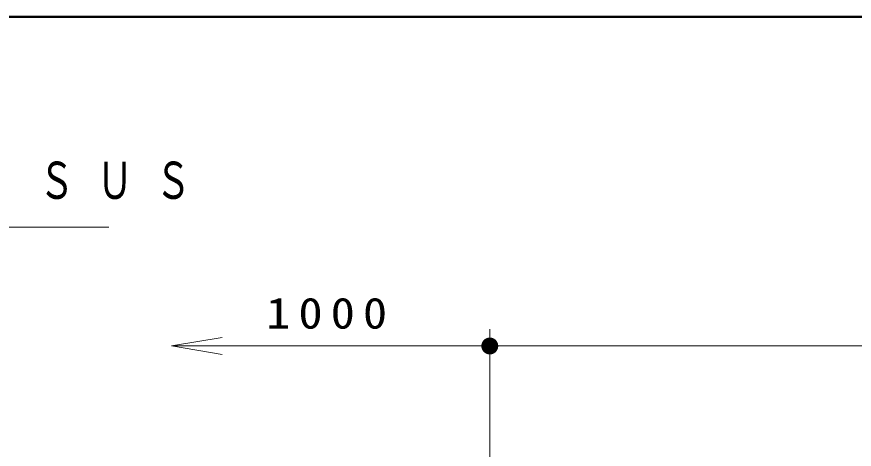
# Model space of a CAD drawing. Units: millimetres on the paper. Extents: x -385 to 0, y -594 to 267.
# Drawn here: x -190.16 to -140.64, y -55.6 to -30 of the extents above; entities that cross this region are included whole.
import ezdxf

# ---------------------------------------------------------------- set-up
doc = ezdxf.new("R2010")
doc.units = ezdxf.units.MM
doc.layers.add('1_10', color=7, linetype='Continuous', lineweight=25)
doc.layers.add('NAKAMURA図枠', color=7, linetype='Continuous', lineweight=13)
doc.styles.add('ＭＳ ゴシック', font='')
doc.styles.get('ＭＳ ゴシック').set_extended_font_data('MS Gothic')

# ---------------------------------------------------------------- blocks, each defined once
blk = doc.blocks.new('filled_dot')
at = {"color": 0, "linetype": 'Continuous', "lineweight": -2, "const_width": 1.25}
blk.add_lwpolyline([(-0.625, 0, 1), (0.625, 0, 1)], format="xyb", close=True, dxfattribs=at)
blk = doc.blocks.new('open_arrow')
at = {"color": 0, "linetype": 'Continuous', "lineweight": -2}
blk.add_lwpolyline([(7.5, 1.25), (0, 0), (7.5, -1.25)], dxfattribs=at)

msp = doc.modelspace()

# ---------------------------------------------------------------- linework, layer by layer
at = {"layer": '1_10', "lineweight": 13}
for p, q in [((-162.187, -61.754), (-162.187, -48.484)), ((-181.007, -49.484), (-162.187, -49.484)), ((-162.187, -49.484), (-62.187, -49.484))]:
    msp.add_line(p, q, dxfattribs=at)
msp.add_lwpolyline([(-252.15, -63.815), (-230.604, -42.452), (-184.705, -42.452)], dxfattribs=at)
at = {"layer": 'NAKAMURA図枠', "lineweight": 50}
msp.add_line((0, -30), (-385, -30), dxfattribs=at)

# ---------------------------------------------------------------- block references
at = {"layer": '1_10', "lineweight": 13, "xscale": 0.4, "yscale": 0.4}
for name, p in [('open_arrow', (-181.007, -49.484)), ('filled_dot', (-162.187, -49.484))]:
    msp.add_blockref(name, p, dxfattribs=at)
at = {"layer": '1_10', "lineweight": 13, "xscale": 0.4, "yscale": 0.4, "rotation": 180}
msp.add_blockref('filled_dot', (-162.187, -49.484), dxfattribs=at)

# ---------------------------------------------------------------- texts
at = {"layer": '1_10', "style": 'ＭＳ ゴシック'}
for s, insert, char_height, attachment_point in [('\\T1.64;\\W0.7;六角ボルト\u3000２－Ｍ１２\u3000ＳＵＳ', (-230.172, -39.802), 2.199, 4), ('\\T1.33;\\W1.15;1000', (-171.597, -48.484), 1.833, 8)]:
    msp.add_mtext(s, dxfattribs=dict(at, insert=insert, char_height=char_height, attachment_point=attachment_point))

doc.saveas('drawing.dxf')
